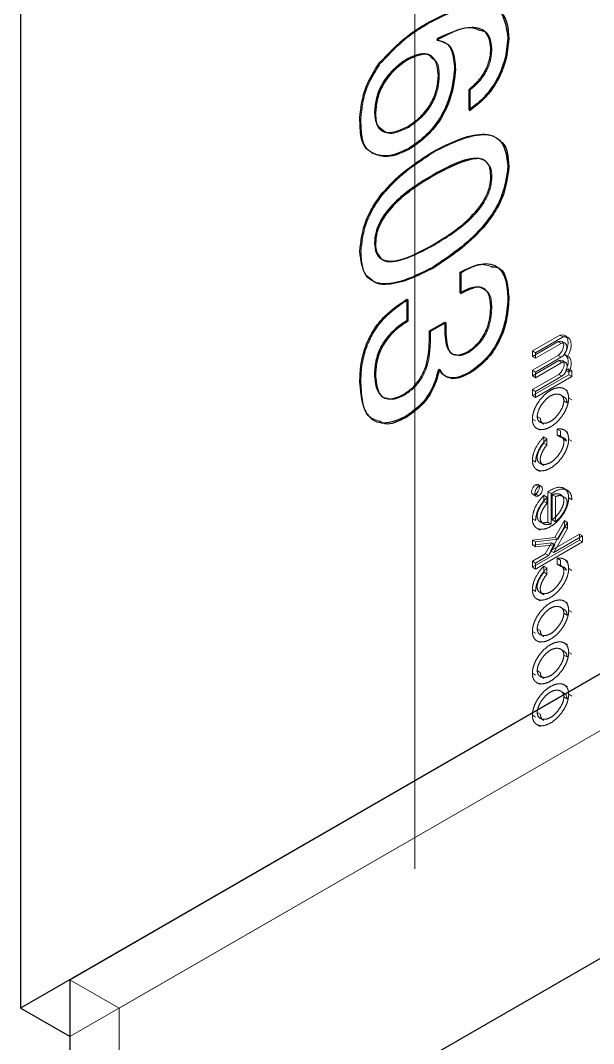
# Model space of a CAD drawing. Header units: millimetres. Extents: x 0 to 841, y 0 to 2287.
# Drawn here: x 625.284 to 626.106, y 243.06 to 244.528 of the extents above; entities that cross this region are included whole.
import ezdxf

# ---------------------------------------------------------------- set-up
doc = ezdxf.new("R2010")
doc.units = ezdxf.units.MM
doc.linetypes.add('HIDDEN', pattern=[1.905, 1.27, -0.635])

msp = doc.modelspace()

# ---------------------------------------------------------------- linework, layer by layer
at = {"color": 7, "linetype": 'Continuous', "lineweight": 25}
for p, q in [((625.2839, 244.9072), (625.2839, 243.1108)), ((625.8819, 244.502), (625.8808, 244.5)), ((625.8819, 244.502), (625.8833, 244.5012)), ((625.8833, 244.5012), (625.8822, 244.4992)), ((625.9828, 244.5027), (625.9842, 244.5019)), ((625.8379, 244.4726), (625.8393, 244.4718)), ((625.9063, 244.4585), (625.9077, 244.4577)), ((625.9271, 244.3996), (625.9271, 244.4291)), ((625.7915, 244.395), (625.7929, 244.3941)), ((625.9271, 244.3996), (625.9285, 244.3988)), ((625.8402, 244.3441), (625.8416, 244.3433)), ((625.788, 244.3381), (625.7894, 244.3373)), ((625.9828, 244.319), (625.9842, 244.3182)), ((625.875, 244.3063), (625.8764, 244.3055)), ((625.7915, 244.2086), (625.7929, 244.2078)), ((625.875, 244.1738), (625.8764, 244.173)), ((625.9144, 244.1373), (625.9144, 244.1668)), ((625.8379, 244.128), (625.8379, 244.0972)), ((625.8379, 244.128), (625.8393, 244.1272)), ((625.8393, 244.1272), (625.8393, 244.0964)), ((625.9144, 244.1373), (625.9158, 244.1365)), ((625.9828, 244.1286), (625.9842, 244.1278)), ((625.8379, 244.0972), (625.8393, 244.0964)), ((625.8703, 244.0825), (625.8923, 244.0952)), ((625.8923, 244.0952), (625.8923, 244.0791)), ((625.8923, 244.0952), (625.8938, 244.0944)), ((625.8938, 244.0944), (625.8938, 244.0783)), ((625.8703, 244.0677), (625.8703, 244.0825)), ((625.8923, 244.0791), (625.8938, 244.0783)), ((625.8842, 244.0276), (625.8831, 244.0269)), ((625.8831, 244.0269), (625.8845, 244.0261)), ((625.8856, 244.0268), (625.8845, 244.0261)), ((625.9283, 244.0236), (625.9297, 244.0227)), ((625.7915, 244.0196), (625.7929, 244.0187)), ((625.8355, 243.9593), (625.837, 243.9585)), ((626.4153, 243.7639), (625.2839, 243.1108)), ((625.3546, 243.1516), (626.3445, 243.7231)), ((625.2839, 242.7025), (626.4153, 243.3556)), ((625.3546, 243.1516), (625.3546, 242.825)), ((625.3546, 243.07), (625.2839, 243.1108))]:
    msp.add_line(p, q, dxfattribs=at)
at = {"color": 7, "linetype": 'HIDDEN', "lineweight": 18}
for p, q in [((625.8496, 244.5806), (625.8496, 242.7842)), ((625.8703, 244.5261), (625.8717, 244.5253)), ((625.8808, 244.5), (625.8822, 244.4992)), ((625.8822, 244.4992), (625.8898, 244.4968)), ((625.9584, 244.4886), (625.9598, 244.4878)), ((625.7984, 244.4672), (625.7999, 244.4664)), ((625.8831, 244.4492), (625.8845, 244.4483)), ((625.9271, 244.4291), (625.9285, 244.4283)), ((625.9285, 244.3988), (625.9285, 244.4283)), ((625.7706, 244.3883), (625.772, 244.3875)), ((625.839, 244.3755), (625.8404, 244.3747)), ((625.875, 244.3398), (625.8764, 244.339)), ((625.9584, 244.305), (625.9598, 244.3041)), ((625.7706, 244.1966), (625.772, 244.1957)), ((625.875, 244.2059), (625.8764, 244.2051)), ((625.9144, 244.1668), (625.9158, 244.166)), ((625.9158, 244.1365), (625.9158, 244.166)), ((625.9584, 244.1159), (625.9598, 244.1151)), ((625.8717, 244.0816), (625.8938, 244.0944)), ((625.8703, 244.0825), (625.8717, 244.0816)), ((625.8717, 244.0669), (625.8717, 244.0816)), ((625.8703, 244.0677), (625.8717, 244.0669)), ((626.0179, 244.0538), (626.0574, 244.0766)), ((626.0179, 244.046), (626.0547, 244.0672)), ((626.0225, 244.0512), (626.062, 244.074)), ((626.0225, 244.0434), (626.0593, 244.0646)), ((626.0547, 244.0672), (626.0593, 244.0646)), ((626.0574, 244.0766), (626.062, 244.074)), ((626.0648, 244.0649), (626.0603, 244.0675)), ((626.069, 244.0733), (626.0645, 244.0759)), ((625.7776, 244.057), (625.779, 244.0562)), ((625.926, 244.053), (625.9274, 244.0522)), ((626.0179, 244.0538), (626.0179, 244.046)), ((626.0179, 244.0538), (626.0225, 244.0512)), ((626.0225, 244.0512), (626.0225, 244.0434)), ((626.0179, 244.0261), (626.0547, 244.0474)), ((626.0179, 244.046), (626.0225, 244.0434)), ((626.0179, 244.018), (626.0559, 244.0399)), ((626.0225, 244.0235), (626.0593, 244.0447)), ((626.0225, 244.0154), (626.0604, 244.0373)), ((626.0547, 244.0474), (626.0593, 244.0447)), ((626.0559, 244.0399), (626.0604, 244.0373)), ((626.0654, 244.0374), (626.0609, 244.04)), ((626.0639, 244.0486), (626.0685, 244.046)), ((626.0695, 244.0455), (626.0649, 244.0481)), ((625.8842, 244.0276), (625.8856, 244.0268)), ((626.0179, 244.018), (626.0179, 244.0261)), ((626.0179, 244.0261), (626.0225, 244.0235)), ((626.0179, 243.9983), (626.0559, 244.0202)), ((626.0225, 244.0154), (626.0225, 244.0235)), ((626.0559, 244.0202), (626.0604, 244.0176)), ((626.07, 244.0283), (626.0659, 244.0259)), ((626.0659, 244.0259), (626.0704, 244.0233)), ((626.07, 244.0198), (626.07, 244.0283)), ((626.07, 244.0283), (626.0745, 244.0257)), ((626.0745, 244.0257), (626.0704, 244.0233)), ((626.0745, 244.0172), (626.0745, 244.0257)), ((625.7706, 244.0089), (625.772, 244.008)), ((626.07, 244.0198), (626.0179, 243.9898)), ((626.0179, 244.018), (626.0225, 244.0154)), ((626.0225, 243.9957), (626.0604, 244.0176)), ((626.0745, 244.0172), (626.0225, 243.9872)), ((626.07, 244.0198), (626.0745, 244.0172)), ((625.8321, 243.9908), (625.8335, 243.99)), ((626.0179, 243.9898), (626.0179, 243.9983)), ((626.0179, 243.9983), (626.0225, 243.9957)), ((626.0225, 243.9872), (626.0225, 243.9957)), ((626.0625, 243.9883), (626.058, 243.991)), ((626.0681, 243.997), (626.0636, 243.9996)), ((626.0179, 243.9898), (626.0225, 243.9872)), ((626.0632, 243.9822), (626.0677, 243.9796)), ((626.07, 243.9861), (626.0745, 243.9835)), ((626.0179, 243.9561), (626.0225, 243.9535)), ((626.0247, 243.96), (626.0292, 243.9574)), ((626.0299, 243.9512), (626.0344, 243.9486)), ((626.0243, 243.9426), (626.0289, 243.94)), ((626.0536, 243.9329), (626.0536, 243.9418)), ((626.0536, 243.9418), (626.0581, 243.9392)), ((626.0536, 243.9329), (626.0581, 243.9303)), ((626.0581, 243.9303), (626.0581, 243.9392)), ((626.069, 243.9373), (626.0645, 243.9399)), ((626.0343, 243.9217), (626.0343, 243.9307)), ((626.0343, 243.9307), (626.0388, 243.928)), ((626.0343, 243.9217), (626.0388, 243.9191)), ((626.0388, 243.9191), (626.0388, 243.928)), ((626.0669, 243.9246), (626.0624, 243.9272)), ((626.07, 243.927), (626.0745, 243.9244)), ((626.0179, 243.8969), (626.0225, 243.8943)), ((626.0298, 243.8922), (626.0343, 243.8896)), ((626.0243, 243.8835), (626.0289, 243.8809)), ((626.0224, 243.8617), (626.0269, 243.8591)), ((626.0309, 243.8595), (626.0264, 243.8621)), ((626.0184, 243.8482), (626.0229, 243.8456)), ((626.0224, 243.8486), (626.0269, 243.846)), ((626.0343, 243.8378), (626.0343, 243.8467)), ((626.0343, 243.8467), (626.0388, 243.8441)), ((626.0388, 243.8352), (626.0388, 243.8441)), ((626.0402, 243.808), (626.0402, 243.8518)), ((626.0402, 243.8518), (626.0448, 243.8491)), ((626.0448, 243.8054), (626.0448, 243.8491)), ((626.0463, 243.8113), (626.0463, 243.8475)), ((626.0463, 243.8475), (626.0509, 243.8449)), ((626.0509, 243.8087), (626.0509, 243.8449)), ((626.0654, 243.8431), (626.0609, 243.8457)), ((626.0681, 243.8539), (626.0636, 243.8565)), ((626.0343, 243.8378), (626.0388, 243.8352)), ((626.07, 243.8431), (626.0745, 243.8404)), ((626.0179, 243.813), (626.0225, 243.8104)), ((626.0274, 243.81), (626.0283, 243.8094)), ((626.0309, 243.8079), (626.0319, 243.8074)), ((626.0402, 243.808), (626.0448, 243.8054)), ((626.044, 243.7672), (626.0639, 243.8018)), ((626.0463, 243.8113), (626.0509, 243.8087)), ((626.0499, 243.7862), (626.0639, 243.8105)), ((626.0544, 243.7836), (626.0685, 243.8079)), ((626.0639, 243.8018), (626.0639, 243.8105)), ((626.0639, 243.8105), (626.0685, 243.8079)), ((626.0639, 243.8018), (626.0685, 243.7992)), ((626.0685, 243.7992), (626.0685, 243.8079)), ((626.0499, 243.7862), (626.0179, 243.7824)), ((626.0243, 243.7995), (626.0289, 243.7969)), ((626.0853, 243.791), (626.044, 243.7672)), ((626.0485, 243.7646), (626.0685, 243.7992)), ((626.0898, 243.7884), (626.0485, 243.7646)), ((626.0499, 243.7862), (626.0544, 243.7836)), ((626.0853, 243.7824), (626.0853, 243.791)), ((626.0853, 243.791), (626.0898, 243.7884)), ((626.0898, 243.7798), (626.0898, 243.7884)), ((626.0179, 243.7824), (626.0179, 243.7752)), ((626.0179, 243.7435), (626.0853, 243.7824)), ((626.0179, 243.7824), (626.0225, 243.7798)), ((626.0179, 243.7752), (626.0454, 243.7784)), ((626.0179, 243.7752), (626.0225, 243.7726)), ((626.0544, 243.7836), (626.0225, 243.7798)), ((626.0225, 243.7409), (626.0898, 243.7798)), ((626.0225, 243.7798), (626.0225, 243.7726)), ((626.0225, 243.7726), (626.0499, 243.7758)), ((626.0364, 243.7628), (626.0454, 243.7784)), ((626.0409, 243.7602), (626.0499, 243.7758)), ((626.0454, 243.7784), (626.0499, 243.7758)), ((626.0853, 243.7824), (626.0898, 243.7798)), ((626.0364, 243.7628), (626.0179, 243.7521)), ((626.0409, 243.7602), (626.0225, 243.7495)), ((626.0364, 243.7628), (626.0409, 243.7602)), ((626.044, 243.7672), (626.0485, 243.7646)), ((626.0536, 243.7474), (626.0536, 243.7563)), ((626.0536, 243.7563), (626.0581, 243.7537)), ((626.0179, 243.7521), (626.0179, 243.7435)), ((626.0179, 243.7521), (626.0225, 243.7495)), ((626.0179, 243.7435), (626.0225, 243.7409)), ((626.0225, 243.7495), (626.0225, 243.7409)), ((626.0343, 243.7362), (626.0343, 243.7452)), ((626.0343, 243.7452), (626.0388, 243.7425)), ((626.0388, 243.7336), (626.0388, 243.7425)), ((626.0536, 243.7474), (626.0581, 243.7448)), ((626.0581, 243.7448), (626.0581, 243.7537)), ((626.0669, 243.7391), (626.0624, 243.7417)), ((626.069, 243.7518), (626.0645, 243.7544)), ((626.07, 243.7415), (626.0745, 243.7389)), ((626.0343, 243.7362), (626.0388, 243.7336)), ((626.0179, 243.7114), (626.0225, 243.7088)), ((626.0243, 243.698), (626.0289, 243.6954)), ((626.0298, 243.7067), (626.0343, 243.7041)), ((626.0625, 243.6836), (626.058, 243.6862)), ((626.0681, 243.6922), (626.0636, 243.6949)), ((626.4153, 243.6823), (625.3546, 243.07)), ((625.4253, 243.1108), (626.4153, 243.6823)), ((626.0632, 243.6775), (626.0677, 243.6749)), ((626.07, 243.6814), (626.0745, 243.6788)), ((626.0247, 243.6553), (626.0292, 243.6527)), ((626.0179, 243.6513), (626.0225, 243.6487)), ((626.0299, 243.6465), (626.0344, 243.6439)), ((626.0243, 243.6379), (626.0289, 243.6353)), ((626.0625, 243.6235), (626.058, 243.6261)), ((626.0681, 243.6322), (626.0636, 243.6348)), ((626.0632, 243.6174), (626.0677, 243.6148)), ((626.07, 243.6213), (626.0745, 243.6187)), ((626.0247, 243.5952), (626.0292, 243.5926)), ((626.0179, 243.5913), (626.0225, 243.5886)), ((626.0299, 243.5864), (626.0344, 243.5838)), ((626.0243, 243.5778), (626.0289, 243.5752)), ((626.0625, 243.5634), (626.058, 243.566)), ((626.0681, 243.5721), (626.0636, 243.5747)), ((626.0632, 243.5573), (626.0677, 243.5547)), ((626.07, 243.5612), (626.0745, 243.5586)), ((626.0179, 243.5312), (626.0225, 243.5285)), ((626.0247, 243.5351), (626.0292, 243.5325)), ((626.0299, 243.5263), (626.0344, 243.5237)), ((626.0243, 243.5177), (626.0289, 243.5151)), ((625.4253, 243.1108), (625.3546, 243.1516)), ((625.4253, 243.1108), (625.4253, 242.7842))]:
    msp.add_line(p, q, dxfattribs=at)
at = {"color": 7, "linetype": 'HIDDEN', "lineweight": 18, "flags": 128}
for points in [[(626.0547, 244.0474), (626.0579, 244.0501), (626.0605, 244.0538), (626.0622, 244.0579), (626.0628, 244.0619), (626.0622, 244.0652), (626.0605, 244.0674), (626.0579, 244.0681), (626.0547, 244.0672)], [(626.0639, 244.0486), (626.0667, 244.054), (626.0685, 244.0595), (626.0692, 244.0648), (626.0688, 244.0695), (626.0672, 244.0732), (626.0647, 244.0758), (626.0614, 244.0769), (626.0574, 244.0766)], [(626.0593, 244.0447), (626.0624, 244.0475), (626.065, 244.0512), (626.0667, 244.0553), (626.0673, 244.0593), (626.0667, 244.0626), (626.065, 244.0648), (626.0624, 244.0655), (626.0593, 244.0646)], [(626.0685, 244.046), (626.0712, 244.0514), (626.073, 244.0569), (626.0737, 244.0622), (626.0733, 244.0669), (626.0718, 244.0706), (626.0692, 244.0732), (626.0659, 244.0743), (626.062, 244.074)], [(626.0559, 244.0202), (626.0588, 244.023), (626.0613, 244.0266), (626.0628, 244.0306), (626.0634, 244.0344), (626.0628, 244.0376), (626.0613, 244.0397), (626.0588, 244.0405), (626.0559, 244.0399)], [(626.0604, 244.0176), (626.0634, 244.0204), (626.0658, 244.024), (626.0674, 244.028), (626.0679, 244.0318), (626.0674, 244.035), (626.0658, 244.0371), (626.0634, 244.0379), (626.0604, 244.0373)], [(626.0659, 244.0259), (626.0675, 244.0296), (626.0686, 244.0333), (626.0691, 244.0369), (626.0692, 244.0402), (626.0686, 244.0431), (626.0675, 244.0456), (626.0659, 244.0474), (626.0639, 244.0486)], [(626.0704, 244.0233), (626.072, 244.027), (626.0731, 244.0307), (626.0737, 244.0343), (626.0737, 244.0376), (626.0731, 244.0405), (626.0721, 244.043), (626.0705, 244.0448), (626.0685, 244.046)], [(626.0224, 243.8486), (626.0202, 243.8479), (626.0184, 243.8482), (626.0172, 243.8496), (626.0168, 243.8519), (626.0172, 243.8546), (626.0184, 243.8574), (626.0202, 243.8599), (626.0224, 243.8617)], [(626.0269, 243.846), (626.0248, 243.8452), (626.0229, 243.8456), (626.0217, 243.847), (626.0213, 243.8493), (626.0217, 243.852), (626.0229, 243.8548), (626.0248, 243.8573), (626.0269, 243.8591)], [(626.0224, 243.8617), (626.0246, 243.8624), (626.0264, 243.8621), (626.0276, 243.8607), (626.0281, 243.8584), (626.0276, 243.8557), (626.0264, 243.8528), (626.0246, 243.8504), (626.0224, 243.8486)], [(626.0269, 243.8591), (626.0291, 243.8598), (626.0309, 243.8595), (626.0322, 243.858), (626.0326, 243.8558), (626.0322, 243.853), (626.0309, 243.8502), (626.0291, 243.8477), (626.0269, 243.846)]]:
    msp.add_lwpolyline(points, dxfattribs=at)
at = {"color": 7, "linetype": 'Continuous', "lineweight": 25}
for points, knots in [([(625.8703, 244.5261), (625.8963, 244.5391), (625.9288, 244.5553), (625.9609, 244.5497), (625.9781, 244.5371), (625.9809, 244.5164), (625.9828, 244.5027)], [0, 0, 0, 0, 0.499644, 0.625328, 0.750848, 1, 1, 1, 1]), ([(625.9711, 244.5405), (625.9722, 244.5397), (625.9816, 244.5329), (625.983, 244.5165), (625.9842, 244.5019)], [0, 0, 0, 0, 0.109013, 1, 1, 1, 1]), ([(625.7984, 244.4672), (625.8114, 244.4807), (625.8345, 244.5049), (625.8593, 244.5196), (625.8703, 244.5261)], [0, 0, 0, 0, 0.558783, 1, 1, 1, 1]), ([(625.9412, 244.5141), (625.9383, 244.5153), (625.9226, 244.5219), (625.901, 244.5105), (625.8833, 244.5012)], [0, 0, 0, 0, 0.183595, 1, 1, 1, 1]), ([(625.9584, 244.4886), (625.9579, 244.4932), (625.9569, 244.5023), (625.9491, 244.5153), (625.9242, 244.5217), (625.8989, 244.5099), (625.8819, 244.502)], [0, 0, 0, 0, 0.125456, 0.250769, 0.4998424, 1, 1, 1, 1]), ([(625.8808, 244.5), (625.8853, 244.4992), (625.8943, 244.4975), (625.9045, 244.4835), (625.9056, 244.468), (625.9063, 244.4585)], [0, 0, 0, 0, 0.280289, 0.560345, 1, 1, 1, 1]), ([(625.8898, 244.4968), (625.8916, 244.4963), (625.8978, 244.4948), (625.9058, 244.4824), (625.907, 244.4671), (625.9077, 244.4577)], [0, 0, 0, 0, 0.135671, 0.472002, 1, 1, 1, 1]), ([(625.9828, 244.5027), (625.9817, 244.4922), (625.9797, 244.4714), (625.9664, 244.4395), (625.9471, 244.415), (625.9338, 244.4048), (625.9271, 244.3996)], [0, 0, 0, 0, 0.280542, 0.559408, 0.779403, 1, 1, 1, 1]), ([(625.9842, 244.5019), (625.9832, 244.4914), (625.9811, 244.4706), (625.9678, 244.4387), (625.9485, 244.4142), (625.9352, 244.4039), (625.9285, 244.3988)], [0, 0, 0, 0, 0.280542, 0.559408, 0.779403, 1, 1, 1, 1]), ([(625.8831, 244.4492), (625.8824, 244.4564), (625.8812, 244.4709), (625.869, 244.4812), (625.8532, 244.4797), (625.843, 244.475), (625.8379, 244.4726)], [0, 0, 0, 0, 0.280297, 0.558545, 0.778963, 1, 1, 1, 1]), ([(625.8754, 244.4729), (625.8733, 244.4753), (625.8684, 244.481), (625.8545, 244.4786), (625.8443, 244.4741), (625.8393, 244.4718)], [0, 0, 0, 0, 0.262411, 0.630689, 1, 1, 1, 1]), ([(625.9271, 244.4291), (625.9319, 244.4332), (625.9415, 244.4414), (625.9525, 244.4582), (625.9578, 244.4749), (625.9582, 244.4841), (625.9584, 244.4886)], [0, 0, 0, 0, 0.280442, 0.559411, 0.779526, 1, 1, 1, 1]), ([(625.7706, 244.3883), (625.7722, 244.4032), (625.775, 244.4299), (625.7913, 244.4558), (625.7984, 244.4672)], [0, 0, 0, 0, 0.559584, 1, 1, 1, 1]), ([(625.8379, 244.4726), (625.8311, 244.4679), (625.8178, 244.4586), (625.8011, 244.437), (625.7928, 244.414), (625.7919, 244.4013), (625.7915, 244.395)], [0, 0, 0, 0, 0.280779, 0.559503, 0.779325, 1, 1, 1, 1]), ([(625.8393, 244.4718), (625.8326, 244.4671), (625.8192, 244.4578), (625.8025, 244.4362), (625.7942, 244.4132), (625.7934, 244.4005), (625.7929, 244.3941)], [0, 0, 0, 0, 0.280779, 0.559503, 0.779325, 1, 1, 1, 1]), ([(625.839, 244.3755), (625.8454, 244.38), (625.8581, 244.3889), (625.8739, 244.4093), (625.8818, 244.4311), (625.8826, 244.4431), (625.8831, 244.4492)], [0, 0, 0, 0, 0.280784, 0.559454, 0.779294, 1, 1, 1, 1]), ([(625.9063, 244.4585), (625.905, 244.4466), (625.9025, 244.4227), (625.8862, 244.3862), (625.8631, 244.3598), (625.8478, 244.3493), (625.8402, 244.3441)], [0, 0, 0, 0, 0.280617, 0.559274, 0.779238, 1, 1, 1, 1]), ([(625.9077, 244.4577), (625.9064, 244.4457), (625.9039, 244.4219), (625.8877, 244.3854), (625.8646, 244.359), (625.8493, 244.3485), (625.8416, 244.3433)], [0, 0, 0, 0, 0.280617, 0.559274, 0.779238, 1, 1, 1, 1]), ([(625.788, 244.3381), (625.7843, 244.3404), (625.777, 244.3451), (625.771, 244.3631), (625.7708, 244.3787), (625.7706, 244.3883)], [0, 0, 0, 0, 0.279388, 0.559544, 1, 1, 1, 1]), ([(625.7915, 244.395), (625.7924, 244.3879), (625.7943, 244.374), (625.8117, 244.3635), (625.8286, 244.371), (625.839, 244.3755)], [0, 0, 0, 0, 0.280776, 0.559966, 1, 1, 1, 1]), ([(625.7929, 244.3941), (625.7934, 244.3865), (625.794, 244.3766), (625.8002, 244.3734), (625.8015, 244.3727)], [0, 0, 0, 0, 0.776344, 1, 1, 1, 1]), ([(625.875, 244.3398), (625.8997, 244.3522), (625.9306, 244.3677), (625.9617, 244.3634), (625.9785, 244.352), (625.9811, 244.3322), (625.9828, 244.319)], [0, 0, 0, 0, 0.500012, 0.625693, 0.751201, 1, 1, 1, 1]), ([(625.8402, 244.3441), (625.8293, 244.3391), (625.8098, 244.3302), (625.7947, 244.3356), (625.788, 244.3381)], [0, 0, 0, 0, 0.55918, 1, 1, 1, 1]), ([(625.8416, 244.3433), (625.8307, 244.3383), (625.8112, 244.3293), (625.7961, 244.3348), (625.7894, 244.3373)], [0, 0, 0, 0, 0.55918, 1, 1, 1, 1]), ([(625.9725, 244.3543), (625.9733, 244.3538), (625.9821, 244.3477), (625.9832, 244.3323), (625.9842, 244.3182)], [0, 0, 0, 0, 0.0812, 1, 1, 1, 1]), ([(625.7706, 244.1966), (625.7722, 244.2113), (625.7746, 244.2335), (625.7904, 244.2639), (625.8204, 244.3039), (625.8507, 244.3238), (625.875, 244.3398)], [0, 0, 0, 0, 0.2491225, 0.3746349, 0.500323, 1, 1, 1, 1]), ([(625.9584, 244.305), (625.958, 244.3098), (625.9573, 244.3195), (625.9472, 244.3309), (625.9187, 244.3303), (625.8925, 244.3159), (625.875, 244.3063)], [0, 0, 0, 0, 0.125131, 0.250047, 0.49906, 1, 1, 1, 1]), ([(625.9539, 244.3222), (625.9529, 244.3237), (625.9475, 244.3313), (625.9193, 244.3285), (625.8936, 244.3147), (625.8764, 244.3055)], [0, 0, 0, 0, 0.073111, 0.380874, 1, 1, 1, 1]), ([(625.9828, 244.319), (625.9808, 244.3039), (625.9779, 244.2811), (625.961, 244.2506), (625.9303, 244.2106), (625.8995, 244.1901), (625.875, 244.1738)], [0, 0, 0, 0, 0.248785, 0.374282, 0.499955, 1, 1, 1, 1]), ([(625.9842, 244.3182), (625.9823, 244.303), (625.9794, 244.2803), (625.9625, 244.2498), (625.9317, 244.2098), (625.9009, 244.1893), (625.8764, 244.173)], [0, 0, 0, 0, 0.248785, 0.374282, 0.499955, 1, 1, 1, 1]), ([(625.875, 244.3063), (625.8574, 244.2957), (625.8312, 244.2798), (625.8027, 244.2475), (625.7926, 244.2244), (625.7919, 244.2139), (625.7915, 244.2086)], [0, 0, 0, 0, 0.500896, 0.749906, 0.874864, 1, 1, 1, 1]), ([(625.8764, 244.3055), (625.8589, 244.2949), (625.8327, 244.279), (625.8041, 244.2467), (625.794, 244.2236), (625.7933, 244.2131), (625.7929, 244.2078)], [0, 0, 0, 0, 0.500896, 0.749906, 0.874864, 1, 1, 1, 1]), ([(625.875, 244.2059), (625.8926, 244.2166), (625.919, 244.2327), (625.9476, 244.2658), (625.9574, 244.2891), (625.9581, 244.2997), (625.9584, 244.305)], [0, 0, 0, 0, 0.500906, 0.749819, 0.874781, 1, 1, 1, 1]), ([(625.875, 244.1738), (625.8507, 244.1617), (625.8204, 244.1466), (625.7904, 244.152), (625.7746, 244.1641), (625.7722, 244.1836), (625.7706, 244.1966)], [0, 0, 0, 0, 0.4996868, 0.6253523, 0.7508686, 1, 1, 1, 1]), ([(625.7915, 244.2086), (625.792, 244.2038), (625.7929, 244.1942), (625.8027, 244.1824), (625.831, 244.1819), (625.8574, 244.1963), (625.875, 244.2059)], [0, 0, 0, 0, 0.125208, 0.250259, 0.499246, 1, 1, 1, 1]), ([(625.7929, 244.2078), (625.7932, 244.2028), (625.7938, 244.195), (625.7978, 244.1907), (625.7993, 244.1892)], [0, 0, 0, 0, 0.633495, 1, 1, 1, 1]), ([(625.8764, 244.173), (625.8523, 244.1612), (625.8223, 244.1464), (625.7928, 244.1505), (625.7867, 244.1564), (625.7841, 244.1589)], [0, 0, 0, 0, 0.697435, 0.872831, 1, 1, 1, 1]), ([(625.9144, 244.1668), (625.9246, 244.1718), (625.9449, 244.1819), (625.9699, 244.1772), (625.9811, 244.1554), (625.9822, 244.1376), (625.9828, 244.1286)], [0, 0, 0, 0, 0.280713, 0.558959, 0.779032, 1, 1, 1, 1]), ([(625.9595, 244.1747), (625.9635, 244.1744), (625.9745, 244.1734), (625.9823, 244.1541), (625.9836, 244.1366), (625.9842, 244.1278)], [0, 0, 0, 0, 0.221043, 0.609731, 1, 1, 1, 1]), ([(625.9584, 244.1159), (625.958, 244.1231), (625.9571, 244.1374), (625.9449, 244.1471), (625.9294, 244.1448), (625.9194, 244.1398), (625.9144, 244.1373)], [0, 0, 0, 0, 0.280338, 0.55806, 0.778671, 1, 1, 1, 1]), ([(625.9456, 244.1437), (625.9453, 244.144), (625.9418, 244.147), (625.9304, 244.1434), (625.9207, 244.1388), (625.9158, 244.1365)], [0, 0, 0, 0, 0.054467, 0.526466, 1, 1, 1, 1]), ([(625.7776, 244.057), (625.7811, 244.0657), (625.7882, 244.0832), (625.8101, 244.1093), (625.8273, 244.1209), (625.8379, 244.128)], [0, 0, 0, 0, 0.279474, 0.559495, 1, 1, 1, 1]), ([(625.9828, 244.1286), (625.982, 244.1181), (625.9805, 244.0971), (625.9685, 244.0643), (625.9489, 244.0385), (625.9351, 244.0286), (625.9283, 244.0236)], [0, 0, 0, 0, 0.280832, 0.559816, 0.77948, 1, 1, 1, 1]), ([(625.9842, 244.1278), (625.9834, 244.1173), (625.9819, 244.0962), (625.9699, 244.0635), (625.9503, 244.0377), (625.9366, 244.0277), (625.9297, 244.0227)], [0, 0, 0, 0, 0.280832, 0.559816, 0.77948, 1, 1, 1, 1]), ([(625.926, 244.053), (625.9312, 244.0569), (625.9417, 244.0648), (625.9561, 244.0891), (625.9576, 244.1057), (625.9584, 244.1159)], [0, 0, 0, 0, 0.281079, 0.560309, 1, 1, 1, 1]), ([(625.8379, 244.0972), (625.831, 244.0927), (625.8175, 244.0837), (625.8004, 244.0619), (625.7924, 244.0386), (625.7918, 244.0259), (625.7915, 244.0196)], [0, 0, 0, 0, 0.280929, 0.559406, 0.779167, 1, 1, 1, 1]), ([(625.8393, 244.0964), (625.8325, 244.0919), (625.8189, 244.0829), (625.8018, 244.0611), (625.7938, 244.0378), (625.7932, 244.0251), (625.7929, 244.0187)], [0, 0, 0, 0, 0.280929, 0.559406, 0.779167, 1, 1, 1, 1]), ([(625.8923, 244.0791), (625.8928, 244.0731), (625.8936, 244.061), (625.9008, 244.0489), (625.9131, 244.047), (625.9217, 244.051), (625.926, 244.053)], [0, 0, 0, 0, 0.280943, 0.559927, 0.779511, 1, 1, 1, 1]), ([(625.8321, 243.9908), (625.8364, 243.9936), (625.8451, 243.9992), (625.8571, 244.013), (625.8689, 244.0377), (625.8697, 244.0553), (625.8703, 244.0677)], [0, 0, 0, 0, 0.18739, 0.374072, 0.56088, 1, 1, 1, 1]), ([(625.8938, 244.0783), (625.8942, 244.0724), (625.8952, 244.0606), (625.9004, 244.0492), (625.9065, 244.0487), (625.9078, 244.0486)], [0, 0, 0, 0, 0.440774, 0.878472, 1, 1, 1, 1]), ([(625.7706, 244.0089), (625.7708, 244.0175), (625.771, 244.0328), (625.7756, 244.0496), (625.7776, 244.057)], [0, 0, 0, 0, 0.560492, 1, 1, 1, 1]), ([(625.8831, 244.0269), (625.881, 244.0192), (625.8768, 244.0039), (625.8606, 243.9768), (625.845, 243.9659), (625.8355, 243.9593)], [0, 0, 0, 0, 0.281257, 0.561403, 1, 1, 1, 1]), ([(625.8845, 244.0261), (625.8824, 244.0184), (625.8782, 244.0031), (625.862, 243.976), (625.8465, 243.9651), (625.837, 243.9585)], [0, 0, 0, 0, 0.281257, 0.561403, 1, 1, 1, 1]), ([(625.9283, 244.0236), (625.9232, 244.0209), (625.9131, 244.0157), (625.8998, 244.0143), (625.8899, 244.0186), (625.8861, 244.0246), (625.8842, 244.0276)], [0, 0, 0, 0, 0.280228, 0.559846, 0.779841, 1, 1, 1, 1]), ([(625.9297, 244.0227), (625.9247, 244.0202), (625.9146, 244.0151), (625.9033, 244.013), (625.8986, 244.0155), (625.8976, 244.016)], [0, 0, 0, 0, 0.439914, 0.878868, 1, 1, 1, 1]), ([(625.8355, 243.9593), (625.8251, 243.9549), (625.8042, 243.946), (625.7751, 243.9607), (625.7723, 243.9906), (625.7706, 244.0089)], [0, 0, 0, 0, 0.28105, 0.560203, 1, 1, 1, 1]), ([(625.7915, 244.0196), (625.7922, 244.0126), (625.7935, 243.9988), (625.8027, 243.9858), (625.8172, 243.9842), (625.8271, 243.9886), (625.8321, 243.9908)], [0, 0, 0, 0, 0.280836, 0.559683, 0.779441, 1, 1, 1, 1]), ([(625.7929, 244.0187), (625.7936, 244.012), (625.7951, 243.9985), (625.8017, 243.9864), (625.8085, 243.9859), (625.8097, 243.9859)], [0, 0, 0, 0, 0.452189, 0.901176, 1, 1, 1, 1]), ([(625.837, 243.9585), (625.8259, 243.9529), (625.8115, 243.9456), (625.8018, 243.9515), (625.7995, 243.9529)], [0, 0, 0, 0, 0.759877, 1, 1, 1, 1])]:
    msp.add_open_spline(points, degree=3, knots=knots, dxfattribs=at)
at = {"color": 7, "linetype": 'HIDDEN', "lineweight": 18}
for points, knots in [([(625.8717, 244.5253), (625.8975, 244.538), (625.9297, 244.5538), (625.9614, 244.5496), (625.9682, 244.5432), (625.9711, 244.5405)], [0, 0, 0, 0, 0.6936, 0.868072, 1, 1, 1, 1]), ([(625.7999, 244.4664), (625.8128, 244.4799), (625.8359, 244.5041), (625.8608, 244.5188), (625.8717, 244.5253)], [0, 0, 0, 0, 0.558783, 1, 1, 1, 1]), ([(625.9598, 244.4878), (625.9593, 244.4923), (625.9583, 244.5013), (625.9526, 244.5122), (625.9451, 244.5135), (625.9412, 244.5141)], [0, 0, 0, 0, 0.3238694, 0.6473696, 1, 1, 1, 1]), ([(625.9285, 244.4283), (625.9333, 244.4324), (625.9429, 244.4406), (625.9539, 244.4574), (625.9592, 244.4741), (625.9596, 244.4832), (625.9598, 244.4878)], [0, 0, 0, 0, 0.280442, 0.559411, 0.779526, 1, 1, 1, 1]), ([(625.772, 244.3875), (625.7736, 244.4024), (625.7764, 244.4291), (625.7927, 244.455), (625.7999, 244.4664)], [0, 0, 0, 0, 0.559584, 1, 1, 1, 1]), ([(625.8845, 244.4483), (625.8842, 244.4561), (625.8838, 244.4672), (625.8774, 244.4716), (625.8754, 244.4729)], [0, 0, 0, 0, 0.698145, 1, 1, 1, 1]), ([(625.8404, 244.3747), (625.8468, 244.3792), (625.8595, 244.388), (625.8753, 244.4085), (625.8832, 244.4303), (625.8841, 244.4423), (625.8845, 244.4483)], [0, 0, 0, 0, 0.280784, 0.559454, 0.779294, 1, 1, 1, 1]), ([(625.7894, 244.3373), (625.7857, 244.3396), (625.7784, 244.3443), (625.7724, 244.3622), (625.7722, 244.3779), (625.772, 244.3875)], [0, 0, 0, 0, 0.279388, 0.559544, 1, 1, 1, 1]), ([(625.8015, 244.3727), (625.8045, 244.3701), (625.814, 244.362), (625.8296, 244.3695), (625.8404, 244.3747)], [0, 0, 0, 0, 0.310655, 1, 1, 1, 1]), ([(625.8764, 244.339), (625.9009, 244.3511), (625.9316, 244.3663), (625.9625, 244.3631), (625.9694, 244.357), (625.9725, 244.3543)], [0, 0, 0, 0, 0.685687, 0.858039, 1, 1, 1, 1]), ([(625.772, 244.1957), (625.7736, 244.2105), (625.776, 244.2327), (625.7918, 244.2631), (625.8218, 244.3031), (625.8521, 244.323), (625.8764, 244.339)], [0, 0, 0, 0, 0.2491225, 0.3746349, 0.500323, 1, 1, 1, 1]), ([(625.9598, 244.3041), (625.9596, 244.3092), (625.9593, 244.3169), (625.9553, 244.3209), (625.9539, 244.3222)], [0, 0, 0, 0, 0.655509, 1, 1, 1, 1]), ([(625.8764, 244.2051), (625.894, 244.2158), (625.9205, 244.2319), (625.949, 244.265), (625.9588, 244.2882), (625.9595, 244.2988), (625.9598, 244.3041)], [0, 0, 0, 0, 0.500906, 0.749819, 0.874781, 1, 1, 1, 1]), ([(625.7993, 244.1892), (625.8002, 244.1879), (625.8054, 244.1803), (625.8332, 244.1821), (625.8591, 244.1959), (625.8764, 244.2051)], [0, 0, 0, 0, 0.065574, 0.375894, 1, 1, 1, 1]), ([(625.7841, 244.1589), (625.783, 244.1597), (625.7741, 244.1663), (625.773, 244.182), (625.772, 244.1957)], [0, 0, 0, 0, 0.121341, 1, 1, 1, 1]), ([(625.9158, 244.166), (625.9263, 244.1718), (625.9427, 244.1807), (625.9551, 244.1763), (625.9595, 244.1747)], [0, 0, 0, 0, 0.647093, 1, 1, 1, 1]), ([(625.9598, 244.1151), (625.9595, 244.1225), (625.9589, 244.1367), (625.9499, 244.1414), (625.9456, 244.1437)], [0, 0, 0, 0, 0.5263545, 1, 1, 1, 1]), ([(625.779, 244.0562), (625.7825, 244.0649), (625.7896, 244.0823), (625.8115, 244.1085), (625.8287, 244.1201), (625.8393, 244.1272)], [0, 0, 0, 0, 0.279474, 0.559495, 1, 1, 1, 1]), ([(625.9274, 244.0522), (625.9326, 244.0561), (625.9431, 244.064), (625.9576, 244.0883), (625.959, 244.1049), (625.9598, 244.1151)], [0, 0, 0, 0, 0.281079, 0.560309, 1, 1, 1, 1]), ([(625.8335, 243.99), (625.8378, 243.9928), (625.8465, 243.9984), (625.8585, 244.0122), (625.8703, 244.0368), (625.8712, 244.0545), (625.8717, 244.0669)], [0, 0, 0, 0, 0.18739, 0.374072, 0.56088, 1, 1, 1, 1]), ([(625.772, 244.008), (625.7722, 244.0166), (625.7724, 244.032), (625.777, 244.0488), (625.779, 244.0562)], [0, 0, 0, 0, 0.560492, 1, 1, 1, 1]), ([(625.9078, 244.0486), (625.91, 244.0479), (625.9158, 244.0463), (625.923, 244.05), (625.9274, 244.0522)], [0, 0, 0, 0, 0.3919437, 1, 1, 1, 1]), ([(625.8976, 244.016), (625.8956, 244.0167), (625.8904, 244.0185), (625.8874, 244.0236), (625.8856, 244.0268)], [0, 0, 0, 0, 0.393488, 1, 1, 1, 1]), ([(625.7995, 243.9529), (625.7938, 243.9548), (625.7749, 243.9608), (625.7732, 243.9886), (625.772, 244.008)], [0, 0, 0, 0, 0.302062, 1, 1, 1, 1]), ([(626.0179, 243.9561), (626.018, 243.9577), (626.0182, 243.9613), (626.0199, 243.9677), (626.0231, 243.9753), (626.0284, 243.9836), (626.0356, 243.9915), (626.044, 243.9977), (626.0523, 244.0011), (626.0595, 244.0015), (626.0648, 243.9993), (626.068, 243.9955), (626.0697, 243.991), (626.0699, 243.9877), (626.07, 243.9861)], [0, 0, 0, 0, 0.053784, 0.117806, 0.194259, 0.284674, 0.388205, 0.5, 0.611795, 0.715326, 0.805741, 0.882194, 0.946216, 1, 1, 1, 1]), ([(626.0247, 243.96), (626.0251, 243.9625), (626.0259, 243.9679), (626.0307, 243.9764), (626.0367, 243.9841), (626.044, 243.99), (626.0512, 243.9924), (626.0572, 243.9918), (626.062, 243.9888), (626.0628, 243.9843), (626.0632, 243.9822)], [0, 0, 0, 0, 0.111736, 0.23533, 0.367087, 0.5, 0.632913, 0.76467, 0.888264, 1, 1, 1, 1]), ([(625.8097, 243.9859), (625.8126, 243.9851), (625.8197, 243.9834), (625.8284, 243.9876), (625.8335, 243.99)], [0, 0, 0, 0, 0.417961, 1, 1, 1, 1]), ([(626.07, 243.9861), (626.0699, 243.9845), (626.0697, 243.9809), (626.068, 243.9745), (626.0648, 243.9669), (626.0595, 243.9586), (626.0523, 243.9507), (626.044, 243.9445), (626.0356, 243.9411), (626.0284, 243.9407), (626.0231, 243.9429), (626.0199, 243.9467), (626.0182, 243.9512), (626.018, 243.9545), (626.0179, 243.9561)], [0, 0, 0, 0, 0.053784, 0.117806, 0.194259, 0.284674, 0.388205, 0.5, 0.611795, 0.715326, 0.805741, 0.882194, 0.946216, 1, 1, 1, 1]), ([(626.0632, 243.9822), (626.0628, 243.9797), (626.062, 243.9743), (626.0572, 243.9658), (626.0512, 243.9581), (626.044, 243.9522), (626.0367, 243.9498), (626.0307, 243.9504), (626.0259, 243.9534), (626.0251, 243.9579), (626.0247, 243.96)], [0, 0, 0, 0, 0.111736, 0.23533, 0.367087, 0.5, 0.632913, 0.76467, 0.888264, 1, 1, 1, 1]), ([(626.0624, 243.9881), (626.0638, 243.9874), (626.0667, 243.9859), (626.0674, 243.9817), (626.0677, 243.9796)], [0, 0, 0, 0, 0.480408, 1, 1, 1, 1]), ([(626.0345, 243.9488), (626.0332, 243.9496), (626.0303, 243.9511), (626.0296, 243.9552), (626.0292, 243.9574)], [0, 0, 0, 0, 0.480408, 1, 1, 1, 1]), ([(626.0536, 243.9329), (626.0553, 243.9326), (626.0584, 243.9321), (626.0619, 243.929), (626.0636, 243.9243), (626.0626, 243.9177), (626.0596, 243.9108), (626.0553, 243.904), (626.0499, 243.8979), (626.044, 243.8933), (626.038, 243.891), (626.0326, 243.8909), (626.0283, 243.8926), (626.0253, 243.8961), (626.0243, 243.9016), (626.026, 243.9084), (626.0295, 243.9154), (626.0327, 243.9196), (626.0343, 243.9217)], [0, 0, 0, 0, 0.06591, 0.127752, 0.184575, 0.240344, 0.300579, 0.365486, 0.4327, 0.5, 0.5673, 0.634514, 0.699421, 0.759656, 0.815425, 0.872248, 0.93409, 1, 1, 1, 1]), ([(626.0536, 243.9418), (626.0561, 243.942), (626.0612, 243.9423), (626.0664, 243.9388), (626.0695, 243.9335), (626.0698, 243.9291), (626.07, 243.927)], [0, 0, 0, 0, 0.289345, 0.578702, 0.796119, 1, 1, 1, 1]), ([(626.0179, 243.8969), (626.0182, 243.9), (626.0188, 243.9062), (626.0241, 243.9188), (626.0304, 243.9262), (626.0343, 243.9307)], [0, 0, 0, 0, 0.262326, 0.545229, 1, 1, 1, 1]), ([(626.07, 243.927), (626.0699, 243.9254), (626.0697, 243.9218), (626.068, 243.9154), (626.0648, 243.9078), (626.0595, 243.8995), (626.0523, 243.8916), (626.044, 243.8854), (626.0356, 243.8819), (626.0284, 243.8816), (626.0231, 243.8837), (626.0199, 243.8876), (626.0182, 243.8921), (626.018, 243.8954), (626.0179, 243.8969)], [0, 0, 0, 0, 0.053784, 0.117806, 0.194259, 0.284674, 0.388205, 0.5, 0.611795, 0.715326, 0.805741, 0.882194, 0.946216, 1, 1, 1, 1]), ([(626.0225, 243.8943), (626.0227, 243.8973), (626.0233, 243.9036), (626.0286, 243.9162), (626.0349, 243.9235), (626.0388, 243.928)], [0, 0, 0, 0, 0.262326, 0.545229, 1, 1, 1, 1]), ([(626.0344, 243.8898), (626.0339, 243.89), (626.032, 243.8906), (626.0298, 243.8936), (626.0288, 243.899), (626.0306, 243.9058), (626.034, 243.9128), (626.0372, 243.917), (626.0388, 243.9191)], [0, 0, 0, 0, 0.070993, 0.257163, 0.429529, 0.605153, 0.796291, 1, 1, 1, 1]), ([(626.0581, 243.9303), (626.0598, 243.93), (626.0629, 243.9294), (626.0659, 243.9273), (626.0666, 243.9249), (626.0667, 243.9244)], [0, 0, 0, 0, 0.446725, 0.865882, 1, 1, 1, 1]), ([(626.0402, 243.8518), (626.0442, 243.8541), (626.0525, 243.859), (626.0619, 243.8582), (626.0671, 243.8539), (626.0695, 243.8491), (626.0698, 243.845), (626.07, 243.8431)], [0, 0, 0, 0, 0.284269, 0.585299, 0.73536, 0.873926, 1, 1, 1, 1]), ([(626.0179, 243.813), (626.0182, 243.816), (626.0188, 243.8223), (626.0241, 243.8349), (626.0304, 243.8422), (626.0343, 243.8467)], [0, 0, 0, 0, 0.262326, 0.54523, 1, 1, 1, 1]), ([(626.0225, 243.8104), (626.0227, 243.8134), (626.0233, 243.8197), (626.0286, 243.8323), (626.0349, 243.8396), (626.0388, 243.8441)], [0, 0, 0, 0, 0.262326, 0.54523, 1, 1, 1, 1]), ([(626.0448, 243.8491), (626.0488, 243.8515), (626.057, 243.8564), (626.0664, 243.8556), (626.0717, 243.8513), (626.0741, 243.8465), (626.0744, 243.8424), (626.0745, 243.8404)], [0, 0, 0, 0, 0.284269, 0.585299, 0.73536, 0.873926, 1, 1, 1, 1]), ([(626.0463, 243.8475), (626.0485, 243.8482), (626.0528, 243.8495), (626.0581, 243.8483), (626.062, 243.8451), (626.0637, 243.8395), (626.062, 243.8319), (626.0581, 243.8242), (626.0528, 243.8168), (626.0485, 243.8131), (626.0463, 243.8113)], [0, 0, 0, 0, 0.133809, 0.265222, 0.38803, 0.5, 0.61197, 0.734778, 0.866191, 1, 1, 1, 1]), ([(626.0509, 243.8449), (626.0531, 243.8456), (626.0568, 243.8469), (626.0599, 243.8459), (626.0612, 243.8455)], [0, 0, 0, 0, 0.577759, 1, 1, 1, 1]), ([(626.07, 243.8431), (626.0699, 243.8414), (626.0697, 243.8379), (626.068, 243.8314), (626.0648, 243.8238), (626.0595, 243.8155), (626.0523, 243.8076), (626.044, 243.8014), (626.0356, 243.798), (626.0284, 243.7976), (626.0231, 243.7998), (626.0199, 243.8036), (626.0182, 243.8081), (626.018, 243.8115), (626.0179, 243.813)], [0, 0, 0, 0, 0.053784, 0.117806, 0.194259, 0.284674, 0.388205, 0.5, 0.611795, 0.715326, 0.805741, 0.882194, 0.946216, 1, 1, 1, 1]), ([(626.0402, 243.808), (626.0368, 243.8075), (626.0317, 243.8066), (626.0269, 243.81), (626.0248, 243.8137), (626.0246, 243.8192), (626.0265, 243.8255), (626.0298, 243.8319), (626.0328, 243.8358), (626.0343, 243.8378)], [0, 0, 0, 0, 0.267845, 0.395145, 0.51294, 0.624534, 0.740912, 0.866836, 1, 1, 1, 1]), ([(626.0448, 243.8054), (626.0413, 243.8049), (626.0362, 243.804), (626.0315, 243.8073), (626.0293, 243.8111), (626.0291, 243.8166), (626.031, 243.8229), (626.0343, 243.8293), (626.0373, 243.8332), (626.0388, 243.8352)], [0, 0, 0, 0, 0.267845, 0.395145, 0.51294, 0.624534, 0.740912, 0.866836, 1, 1, 1, 1]), ([(626.0642, 243.8438), (626.0649, 243.8433), (626.067, 243.8418), (626.0682, 243.8368), (626.0666, 243.8293), (626.0627, 243.8216), (626.0573, 243.8142), (626.053, 243.8105), (626.0509, 243.8087)], [0, 0, 0, 0, 0.102796, 0.266954, 0.431112, 0.61116, 0.803824, 1, 1, 1, 1]), ([(626.0536, 243.7563), (626.0561, 243.7565), (626.0612, 243.7568), (626.0664, 243.7533), (626.0695, 243.748), (626.0698, 243.7436), (626.07, 243.7415)], [0, 0, 0, 0, 0.289345, 0.578702, 0.796119, 1, 1, 1, 1]), ([(626.0179, 243.7114), (626.0182, 243.7145), (626.0188, 243.7207), (626.0241, 243.7333), (626.0304, 243.7407), (626.0343, 243.7452)], [0, 0, 0, 0, 0.262326, 0.545229, 1, 1, 1, 1]), ([(626.07, 243.7415), (626.0699, 243.7399), (626.0697, 243.7363), (626.068, 243.7299), (626.0648, 243.7223), (626.0595, 243.714), (626.0523, 243.7061), (626.044, 243.6999), (626.0356, 243.6964), (626.0284, 243.6961), (626.0231, 243.6982), (626.0199, 243.7021), (626.0182, 243.7066), (626.018, 243.7099), (626.0179, 243.7114)], [0, 0, 0, 0, 0.053784, 0.117806, 0.194259, 0.284674, 0.388205, 0.5, 0.611795, 0.715326, 0.805741, 0.882194, 0.946216, 1, 1, 1, 1]), ([(626.0225, 243.7088), (626.0227, 243.7118), (626.0233, 243.7181), (626.0286, 243.7307), (626.0349, 243.738), (626.0388, 243.7425)], [0, 0, 0, 0, 0.262326, 0.545229, 1, 1, 1, 1]), ([(626.0536, 243.7474), (626.0553, 243.7471), (626.0584, 243.7466), (626.0619, 243.7435), (626.0636, 243.7388), (626.0626, 243.7322), (626.0596, 243.7252), (626.0553, 243.7185), (626.0499, 243.7124), (626.044, 243.7078), (626.038, 243.7055), (626.0326, 243.7054), (626.0283, 243.7071), (626.0253, 243.7106), (626.0243, 243.7161), (626.026, 243.7229), (626.0295, 243.7299), (626.0327, 243.7341), (626.0343, 243.7362)], [0, 0, 0, 0, 0.06591, 0.127752, 0.184575, 0.240344, 0.300579, 0.365486, 0.4327, 0.5, 0.5673, 0.634514, 0.699421, 0.759656, 0.815425, 0.872248, 0.93409, 1, 1, 1, 1]), ([(626.0581, 243.7448), (626.0598, 243.7445), (626.0629, 243.7439), (626.0659, 243.7418), (626.0666, 243.7394), (626.0667, 243.7389)], [0, 0, 0, 0, 0.446725, 0.865882, 1, 1, 1, 1]), ([(626.0344, 243.7043), (626.0339, 243.7045), (626.032, 243.7051), (626.0298, 243.7081), (626.0288, 243.7135), (626.0306, 243.7203), (626.034, 243.7273), (626.0372, 243.7315), (626.0388, 243.7336)], [0, 0, 0, 0, 0.070993, 0.257163, 0.429529, 0.605153, 0.796291, 1, 1, 1, 1]), ([(626.0179, 243.6513), (626.018, 243.653), (626.0182, 243.6566), (626.0199, 243.663), (626.0231, 243.6706), (626.0284, 243.6789), (626.0356, 243.6868), (626.044, 243.693), (626.0523, 243.6964), (626.0595, 243.6968), (626.0648, 243.6946), (626.068, 243.6908), (626.0697, 243.6863), (626.0699, 243.6829), (626.07, 243.6814)], [0, 0, 0, 0, 0.053784, 0.117806, 0.194259, 0.284674, 0.388205, 0.5, 0.611795, 0.715326, 0.805741, 0.882194, 0.946216, 1, 1, 1, 1]), ([(626.0247, 243.6553), (626.0251, 243.6578), (626.0259, 243.6632), (626.0307, 243.6717), (626.0367, 243.6794), (626.044, 243.6852), (626.0512, 243.6877), (626.0572, 243.687), (626.062, 243.684), (626.0628, 243.6796), (626.0632, 243.6775)], [0, 0, 0, 0, 0.111736, 0.23533, 0.367087, 0.5, 0.632913, 0.76467, 0.888264, 1, 1, 1, 1]), ([(626.0624, 243.6834), (626.0638, 243.6827), (626.0667, 243.6812), (626.0674, 243.677), (626.0677, 243.6749)], [0, 0, 0, 0, 0.480408, 1, 1, 1, 1]), ([(626.07, 243.6814), (626.0699, 243.6798), (626.0697, 243.6762), (626.068, 243.6698), (626.0648, 243.6622), (626.0595, 243.6539), (626.0523, 243.646), (626.044, 243.6398), (626.0356, 243.6363), (626.0284, 243.636), (626.0231, 243.6381), (626.0199, 243.642), (626.0182, 243.6465), (626.018, 243.6498), (626.0179, 243.6513)], [0, 0, 0, 0, 0.0537844, 0.1178061, 0.1942591, 0.2846742, 0.3882046, 0.5, 0.6117954, 0.7153258, 0.8057409, 0.8821939, 0.9462156, 1, 1, 1, 1]), ([(626.0632, 243.6775), (626.0628, 243.6749), (626.062, 243.6696), (626.0572, 243.661), (626.0512, 243.6534), (626.044, 243.6475), (626.0367, 243.6451), (626.0307, 243.6457), (626.0259, 243.6487), (626.0251, 243.6532), (626.0247, 243.6553)], [0, 0, 0, 0, 0.111736, 0.23533, 0.367087, 0.5, 0.632913, 0.76467, 0.888264, 1, 1, 1, 1]), ([(626.0345, 243.6441), (626.0332, 243.6448), (626.0303, 243.6463), (626.0296, 243.6505), (626.0292, 243.6527)], [0, 0, 0, 0, 0.480408, 1, 1, 1, 1]), ([(626.0179, 243.5913), (626.018, 243.5929), (626.0182, 243.5965), (626.0199, 243.6029), (626.0231, 243.6105), (626.0284, 243.6188), (626.0356, 243.6267), (626.044, 243.6329), (626.0523, 243.6363), (626.0595, 243.6367), (626.0648, 243.6345), (626.068, 243.6307), (626.0697, 243.6262), (626.0699, 243.6228), (626.07, 243.6213)], [0, 0, 0, 0, 0.053784, 0.117806, 0.194259, 0.284674, 0.388205, 0.5, 0.611795, 0.715326, 0.805741, 0.882194, 0.946216, 1, 1, 1, 1]), ([(626.0247, 243.5952), (626.0251, 243.5977), (626.0259, 243.6031), (626.0307, 243.6116), (626.0367, 243.6193), (626.044, 243.6251), (626.0512, 243.6276), (626.0572, 243.6269), (626.062, 243.6239), (626.0628, 243.6195), (626.0632, 243.6174)], [0, 0, 0, 0, 0.111736, 0.23533, 0.367087, 0.5, 0.632913, 0.76467, 0.888264, 1, 1, 1, 1]), ([(626.07, 243.6213), (626.0699, 243.6197), (626.0697, 243.6161), (626.068, 243.6097), (626.0648, 243.6021), (626.0595, 243.5938), (626.0523, 243.5859), (626.044, 243.5797), (626.0356, 243.5762), (626.0284, 243.5759), (626.0231, 243.578), (626.0199, 243.5819), (626.0182, 243.5864), (626.018, 243.5897), (626.0179, 243.5913)], [0, 0, 0, 0, 0.0537844, 0.1178061, 0.1942591, 0.2846742, 0.3882046, 0.5, 0.6117954, 0.7153258, 0.8057409, 0.8821939, 0.9462156, 1, 1, 1, 1]), ([(626.0632, 243.6174), (626.0628, 243.6148), (626.062, 243.6095), (626.0572, 243.6009), (626.0512, 243.5933), (626.044, 243.5874), (626.0367, 243.585), (626.0307, 243.5856), (626.0259, 243.5886), (626.0251, 243.5931), (626.0247, 243.5952)], [0, 0, 0, 0, 0.111736, 0.23533, 0.367087, 0.5, 0.632913, 0.76467, 0.888264, 1, 1, 1, 1]), ([(626.0624, 243.6233), (626.0638, 243.6226), (626.0667, 243.6211), (626.0674, 243.6169), (626.0677, 243.6148)], [0, 0, 0, 0, 0.480408, 1, 1, 1, 1]), ([(626.0345, 243.584), (626.0332, 243.5847), (626.0303, 243.5862), (626.0296, 243.5904), (626.0292, 243.5926)], [0, 0, 0, 0, 0.480408, 1, 1, 1, 1]), ([(626.0179, 243.5312), (626.018, 243.5328), (626.0182, 243.5364), (626.0199, 243.5428), (626.0231, 243.5504), (626.0284, 243.5587), (626.0356, 243.5666), (626.044, 243.5728), (626.0523, 243.5762), (626.0595, 243.5766), (626.0648, 243.5744), (626.068, 243.5706), (626.0697, 243.5661), (626.0699, 243.5627), (626.07, 243.5612)], [0, 0, 0, 0, 0.053784, 0.117806, 0.194259, 0.284674, 0.388205, 0.5, 0.611795, 0.715326, 0.805741, 0.882194, 0.946216, 1, 1, 1, 1]), ([(626.0247, 243.5351), (626.0251, 243.5376), (626.0259, 243.543), (626.0307, 243.5515), (626.0367, 243.5592), (626.044, 243.565), (626.0512, 243.5675), (626.0572, 243.5668), (626.062, 243.5638), (626.0628, 243.5594), (626.0632, 243.5573)], [0, 0, 0, 0, 0.111736, 0.23533, 0.367087, 0.5, 0.632913, 0.76467, 0.888264, 1, 1, 1, 1]), ([(626.07, 243.5612), (626.0699, 243.5596), (626.0697, 243.556), (626.068, 243.5496), (626.0648, 243.542), (626.0595, 243.5337), (626.0523, 243.5258), (626.044, 243.5196), (626.0356, 243.5161), (626.0284, 243.5158), (626.0231, 243.518), (626.0199, 243.5218), (626.0182, 243.5263), (626.018, 243.5296), (626.0179, 243.5312)], [0, 0, 0, 0, 0.053784, 0.117806, 0.194259, 0.284674, 0.388205, 0.5, 0.611795, 0.715326, 0.805741, 0.882194, 0.946216, 1, 1, 1, 1]), ([(626.0632, 243.5573), (626.0628, 243.5547), (626.062, 243.5494), (626.0572, 243.5408), (626.0512, 243.5332), (626.044, 243.5273), (626.0367, 243.5249), (626.0307, 243.5255), (626.0259, 243.5285), (626.0251, 243.533), (626.0247, 243.5351)], [0, 0, 0, 0, 0.111736, 0.23533, 0.367087, 0.5, 0.632913, 0.76467, 0.888264, 1, 1, 1, 1]), ([(626.0624, 243.5632), (626.0638, 243.5625), (626.0667, 243.561), (626.0674, 243.5568), (626.0677, 243.5547)], [0, 0, 0, 0, 0.480408, 1, 1, 1, 1]), ([(626.0345, 243.5239), (626.0332, 243.5246), (626.0303, 243.5261), (626.0296, 243.5303), (626.0292, 243.5325)], [0, 0, 0, 0, 0.480408, 1, 1, 1, 1])]:
    msp.add_open_spline(points, degree=3, knots=knots, dxfattribs=at)

doc.saveas('drawing.dxf')
